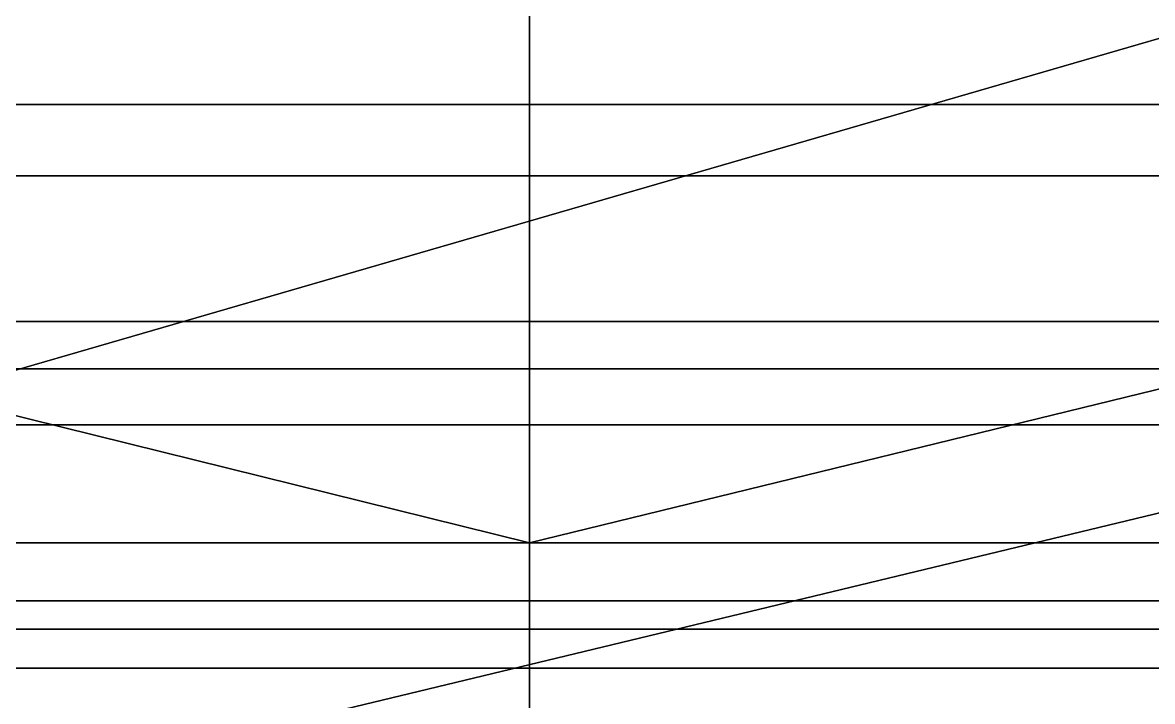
# Model space of a CAD drawing. Extents: x -11.8 to 11.8, y -23.6 to 0.1.
# Drawn here: x -3.68 to 4.3, y -11.78 to -6.99 of the extents above; entities that cross this region are included whole.
import ezdxf

# ---------------------------------------------------------------- set-up
doc = ezdxf.new("R2010")
doc.units = 0
doc.header["$MEASUREMENT"] = 0
doc.layers.add('COURO', color=7, linetype='CONTINUOUS')

msp = doc.modelspace()

# ---------------------------------------------------------------- linework, layer by layer
at = {"layer": 'COURO'}
for points in [[(-10.039, -9.0976, -21.7269), (-10.039, -3.4202, -12.7558), (-0.039, -3.4202, -12.7558)], [(-0.039, -3.4202, -12.7558), (9.961, -9.0976, -21.7269), (-10.039, -9.0976, -21.7269)], [(9.961, -3.4202, -12.7558), (9.961, -9.0976, -21.7269), (-0.039, -3.4202, -12.7558)], [(-0.1006, -5.0349, -63.0926), (-10.039, -5.0349, -63.0926), (-10.039, -7.5665, -64.4375), (-0.1006, -7.5665, -64.4375)], [(9.961, -5.0349, -63.0926), (-0.1006, -5.0349, -63.0926), (-0.1006, -7.5665, -64.4375), (9.961, -7.5665, -64.4375)], [(-10.039, -11.2701, -20.4899), (-10.039, -5.4681, -11.3219), (9.961, -5.4681, -11.3219)], [(9.961, -5.4681, -11.3219), (9.961, -11.2701, -20.4899), (-10.039, -11.2701, -20.4899)], [(-0.1006, -6.7964, -61.2635), (-5.0698, -6.7964, -61.2635), (-5.0698, -8.0694, -61.9423), (-0.1006, -8.0694, -61.9423)], [(4.9302, -6.7964, -61.2635), (-0.1006, -6.7964, -61.2635), (-0.1006, -8.0694, -61.9423), (4.9302, -8.0694, -61.9423)], [(-0.1006, -7.5665, -64.4375), (-10.039, -7.5665, -64.4375), (-10.039, -9.8284, -65.0556), (-0.1006, -9.8284, -65.0556)], [(9.961, -7.5665, -64.4375), (-0.1006, -7.5665, -64.4375), (-0.1006, -9.8284, -65.0556), (9.961, -9.8284, -65.0556)], [(-0.1006, -8.0694, -61.9423), (-5.0698, -8.0694, -61.9423), (-5.0698, -9.4321, -62.4157), (-0.1006, -9.4321, -62.4157)], [(4.9302, -8.0694, -61.9423), (-0.1006, -8.0694, -61.9423), (-0.1006, -9.4321, -62.4157), (4.9302, -9.4321, -62.4157)], [(9.961, -9.0976, -21.7269), (9.961, -13.9154, -31.1876), (-10.039, -13.9154, -31.1876)], [(-10.039, -13.9154, -31.1876), (-10.039, -9.0976, -21.7269), (9.961, -9.0976, -21.7269)], [(-10.039, -10.6617, -62.6511), (-0.1006, -10.6617, -62.6511), (-5.0698, -9.4321, -62.4157)], [(-0.1006, -10.6617, -62.6511), (-0.1006, -9.4321, -62.4157), (-5.0698, -9.4321, -62.4157)], [(4.9302, -9.4321, -62.4157), (-0.1006, -9.4321, -62.4157), (-0.1006, -10.6617, -62.6511)], [(-0.1006, -10.6617, -62.6511), (9.961, -10.6617, -62.6511), (4.9302, -9.4321, -62.4157)], [(-0.1006, -9.8284, -65.0556), (-10.039, -9.8284, -65.0556), (-10.039, -11.07, -65.1978), (-0.1006, -11.07, -65.1978)], [(9.961, -9.8284, -65.0556), (-0.1006, -9.8284, -65.0556), (-0.1006, -11.07, -65.1978), (9.961, -11.07, -65.1978)], [(-0.1006, -10.6617, -62.6511), (-10.039, -10.6617, -62.6511), (-10.039, -11.5452, -62.7166), (-0.1006, -11.5452, -62.7166)], [(9.961, -10.6617, -62.6511), (-0.1006, -10.6617, -62.6511), (-0.1006, -11.5452, -62.7166), (9.961, -11.5452, -62.7166)], [(-0.1006, -11.07, -65.1978), (-10.039, -11.07, -65.1978), (-10.039, -12.0164, -65.2176), (-0.1006, -12.0164, -65.2176)], [(9.961, -11.07, -65.1978), (-0.1006, -11.07, -65.1978), (-0.1006, -12.0164, -65.2176), (9.961, -12.0164, -65.2176)], [(-10.039, -16.1936, -30.1581), (-10.039, -11.2701, -20.4899), (9.961, -11.2701, -20.4899)], [(9.961, -11.2701, -20.4899), (9.961, -16.1936, -30.1581), (-10.039, -16.1936, -30.1581)], [(-0.1006, -11.5452, -62.7166), (-10.039, -11.5452, -62.7166), (-10.039, -12.2594, -62.7078), (-0.1006, -12.2594, -62.7078)], [(9.961, -11.5452, -62.7166), (-0.1006, -11.5452, -62.7166), (-0.1006, -12.2594, -62.7078), (9.961, -12.2594, -62.7078)]]:
    msp.add_3dface(points, dxfattribs=at)

doc.saveas('drawing.dxf')
